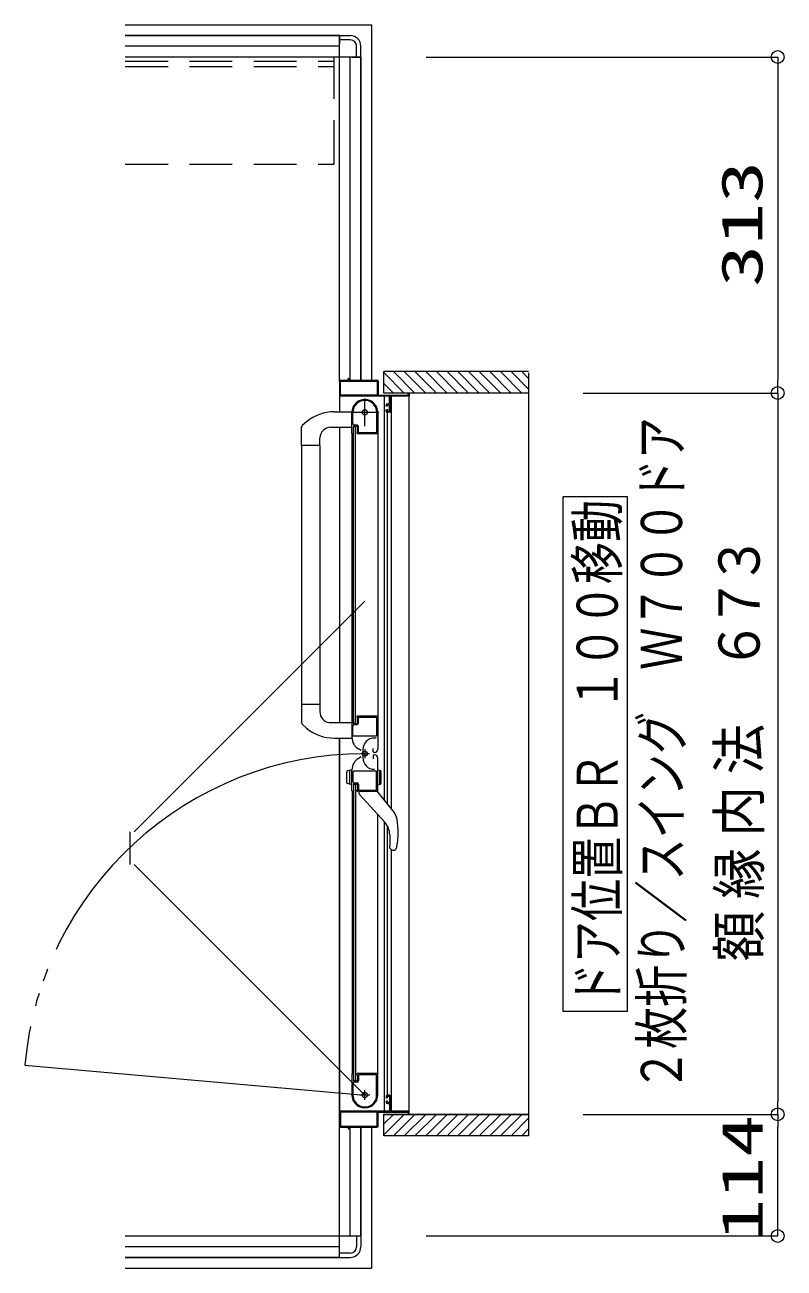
# Model space of a CAD drawing. Units: millimetres on the paper. Extents: x -305 to 305, y -152 to 152.
# Drawn here: x -138.1 to -102.7, y 26.1 to 84.1 of the extents above; entities that cross this region are included whole.
import ezdxf
from ezdxf.enums import TextEntityAlignment as Align

# ---------------------------------------------------------------- set-up
doc = ezdxf.new("R2010")
doc.units = ezdxf.units.MM
for name, pattern in [('DASHED2', [3, 2, -1]), ('LONG_CHAIN', [21, 18, -1, 1, -1]), ('LONG_DOUBLE_CHAIN', [21.8, 18, -1, 0.6, -0.6, 0.6, -1])]:
    doc.linetypes.add(name, pattern=pattern)
doc.layers.add('0-0_0', color=7, linetype='Continuous', lineweight=9)
doc.layers.add('0-1_VIEW0001', color=7, linetype='Continuous', lineweight=9)
doc.styles.add('ＭＳ ゴシック', font='')
doc.styles.get('ＭＳ ゴシック').set_extended_font_data('MS Gothic')

# ---------------------------------------------------------------- blocks, each defined once
blk = doc.blocks.new('_ORIGIN')
at = {"layer": '0-0_0'}
blk.add_line((0, 0), (-1, 0), dxfattribs=at)
blk.add_circle((0, 0), 0.5, dxfattribs=at)

msp = doc.modelspace()

# ---------------------------------------------------------------- linework, layer by layer
at = {"layer": '0-1_VIEW0001'}
for p, q in [((-133.434, 83.573), (-123.434, 83.573)), ((-123.434, 83.573), (-133.434, 83.573)), ((-123.434, 83.573), (-123.434, 83.173)), ((-123.434, 83.573), (-122.934, 83.573)), ((-123.434, 67.448), (-123.434, 83.573)), ((-123.434, 83.073), (-133.434, 83.073)), ((-122.934, 83.373), (-123.434, 83.373)), ((-122.634, 82.573), (-122.634, 83.073)), ((-122.434, 82.573), (-122.434, 83.073)), ((-122.434, 82.573), (-133.434, 82.573)), ((-122.934, 67.498), (-122.934, 82.573)), ((-122.834, 82.573), (-122.434, 82.573)), ((-122.434, 82.573), (-122.434, 67.498)), ((-122.434, 67.498), (-122.434, 82.573)), ((-119.394, 82.573), (-102.983, 82.573)), ((-102.983, 81.973), (-102.983, 67.498)), ((-114.609, 67.898), (-121.359, 67.898)), ((-121.359, 66.899), (-121.359, 67.898)), ((-119.91, 66.898), (-120.909, 67.898)), ((-119.41, 66.898), (-120.409, 67.898)), ((-118.91, 66.898), (-119.909, 67.898)), ((-118.409, 66.898), (-119.409, 67.898)), ((-117.909, 66.898), (-118.909, 67.898)), ((-117.409, 66.898), (-118.409, 67.898)), ((-116.909, 66.898), (-117.909, 67.898)), ((-116.409, 66.898), (-117.409, 67.898)), ((-115.909, 66.898), (-116.909, 67.898)), ((-115.414, 66.898), (-116.414, 67.898)), ((-114.919, 66.898), (-115.919, 67.898)), ((-114.609, 67.083), (-115.424, 67.898)), ((-114.609, 67.578), (-114.929, 67.898)), ((-123.434, 67.45), (-123.434, 66.024)), ((-123.389, 66.813), (-123.389, 67.438)), ((-123.384, 67.498), (-123.049, 67.498)), ((-123.374, 67.453), (-121.694, 67.453)), ((-123.034, 67.513), (-123.034, 67.563)), ((-123.024, 67.573), (-123.004, 67.573)), ((-122.994, 67.563), (-122.994, 67.513)), ((-122.979, 67.498), (-121.684, 67.498)), ((-121.679, 67.438), (-121.679, 66.813)), ((-121.634, 67.448), (-121.634, 66.813)), ((-120.41, 66.898), (-121.359, 67.848)), ((-120.91, 66.898), (-121.359, 67.348)), ((-114.609, 67.847), (-114.609, 32.248)), ((-121.114, 66.748), (-123.409, 66.748)), ((-121.694, 66.798), (-123.374, 66.798)), ((-121.619, 66.798), (-120.249, 66.798)), ((-114.609, 66.898), (-121.359, 66.898)), ((-121.328, 47.903), (-121.328, 66.748)), ((-121.099, 66.413), (-121.099, 66.733)), ((-121.049, 66.733), (-121.049, 66.048)), ((-120.199, 66.748), (-121.034, 66.748)), ((-121.011, 47.519), (-121.011, 66.748)), ((-120.234, 66.813), (-120.234, 66.883)), ((-120.184, 66.883), (-120.184, 66.763)), ((-120.184, 33.398), (-120.184, 66.748)), ((-112.069, 66.898), (-102.983, 66.898)), ((-121.249, 66.293), (-121.249, 66.348)), ((-121.214, 66.278), (-121.234, 66.278)), ((-121.234, 66.128), (-121.214, 66.128)), ((-121.199, 66.398), (-121.114, 66.398)), ((-121.199, 66.338), (-121.199, 66.293)), ((-121.114, 66.353), (-121.184, 66.353)), ((-121.099, 66.068), (-121.099, 66.338)), ((-102.983, 66.298), (-102.983, 33.848)), ((-124.973, 65.561), (-125.172, 65.377)), ((-123.677, 66.023), (-122.859, 66.026)), ((-122.849, 65.013), (-122.849, 65.998)), ((-122.804, 65.468), (-122.804, 65.998)), ((-121.699, 66.072), (-121.699, 65.058)), ((-121.649, 65.999), (-121.649, 51.823)), ((-121.249, 66.048), (-121.249, 66.113)), ((-121.199, 66.113), (-121.199, 66.068)), ((-121.099, 65.998), (-121.199, 65.998)), ((-121.188, 47.733), (-121.188, 65.998)), ((-121.184, 66.053), (-121.114, 66.053)), ((-125.199, 64.448), (-125.199, 65.308)), ((-123.844, 65.303), (-122.849, 65.303)), ((-123.434, 65.298), (-123.434, 51.524)), ((-122.834, 51.823), (-122.834, 64.998)), ((-122.808, 64.998), (-122.834, 64.998)), ((-122.786, 65.02), (-122.795, 65.005)), ((-122.684, 65.323), (-122.784, 65.323)), ((-122.784, 51.498), (-122.784, 65.323)), ((-122.634, 65.348), (-122.759, 65.348)), ((-122.614, 65.393), (-122.729, 65.393)), ((-122.684, 51.498), (-122.684, 65.323)), ((-122.624, 65.027), (-122.624, 65.033)), ((-122.614, 65.005), (-122.622, 65.02)), ((-121.659, 64.998), (-122.601, 64.998)), ((-122.584, 65.073), (-122.584, 65.298)), ((-122.539, 65.058), (-122.539, 65.318)), ((-121.709, 65.048), (-122.529, 65.048)), ((-125.199, 64.448), (-125.199, 51.512)), ((-124.344, 64.448), (-125.199, 64.448)), ((-124.349, 64.448), (-124.349, 52.374)), ((-124.344, 64.448), (-124.344, 64.803)), ((-109.987, 62.048), (-112.987, 62.048)), ((-112.987, 38.048), (-112.987, 62.048)), ((-109.987, 38.048), (-109.987, 62.048)), ((-124.344, 52.374), (-125.199, 52.374)), ((-124.344, 52.374), (-124.344, 52.019)), ((-122.849, 51.808), (-122.849, 50.822)), ((-122.834, 51.823), (-122.808, 51.823)), ((-122.795, 51.816), (-122.786, 51.802)), ((-122.624, 51.788), (-122.624, 51.794)), ((-122.622, 51.802), (-122.614, 51.816)), ((-121.649, 51.823), (-122.601, 51.823)), ((-122.584, 51.523), (-122.584, 51.748)), ((-122.539, 51.508), (-122.539, 51.758)), ((-122.524, 51.773), (-121.709, 51.773)), ((-121.699, 51.763), (-121.699, 50.903)), ((-121.649, 51.854), (-121.649, 50.284)), ((-124.974, 51.261), (-125.172, 51.444)), ((-123.914, 51.524), (-122.859, 51.524)), ((-122.804, 50.908), (-122.804, 51.358)), ((-122.784, 51.498), (-122.684, 51.498)), ((-122.759, 51.473), (-122.634, 51.473)), ((-122.729, 51.433), (-122.614, 51.433)), ((-123.677, 50.798), (-122.859, 50.796)), ((-123.434, 50.798), (-123.434, 32.698)), ((-123.434, 26.573), (-123.434, 50.798)), ((-121.709, 50.893), (-122.789, 50.893)), ((-121.723, 50.803), (-121.803, 50.803)), ((-122.419, 50.227), (-122.549, 50.302)), ((-122.419, 49.919), (-122.549, 49.844)), ((-122.343, 50.263), (-122.343, 49.883)), ((-121.854, 50.158), (-121.854, 50.308)), ((-121.854, 49.988), (-121.854, 49.838)), ((-121.799, 50.133), (-121.829, 50.133)), ((-121.799, 50.013), (-121.829, 50.013)), ((-122.849, 49.323), (-123.044, 49.27)), ((-122.849, 48.338), (-122.849, 49.324)), ((-121.649, 48.293), (-121.649, 49.863)), ((-123.099, 49.198), (-123.099, 48.747)), ((-122.949, 48.649), (-122.949, 49.296)), ((-122.804, 49.238), (-122.804, 48.788)), ((-121.709, 49.253), (-122.789, 49.253)), ((-121.699, 48.383), (-121.699, 49.243)), ((-121.549, 48.649), (-121.549, 49.296)), ((-121.499, 49.256), (-121.499, 48.69)), ((-122.849, 48.623), (-123.044, 48.675)), ((-122.834, 48.323), (-122.834, 35.148)), ((-122.834, 48.323), (-122.808, 48.323)), ((-122.795, 48.33), (-122.786, 48.345)), ((-122.784, 48.648), (-122.784, 34.823)), ((-122.784, 48.648), (-122.684, 48.648)), ((-122.759, 48.673), (-122.634, 48.673)), ((-122.729, 48.713), (-122.614, 48.713)), ((-122.684, 48.648), (-122.684, 34.823)), ((-122.624, 48.358), (-122.624, 48.352)), ((-122.622, 48.345), (-122.614, 48.33)), ((-122.601, 48.323), (-121.659, 48.323)), ((-122.584, 48.623), (-122.584, 48.398)), ((-122.539, 48.638), (-122.539, 48.388)), ((-122.524, 48.373), (-121.709, 48.373)), ((-122.524, 48.323), (-122.524, 48.232)), ((-122.495, 48.161), (-121.317, 46.873)), ((-120.936, 47.428), (-121.674, 48.323)), ((-121.649, 48.623), (-121.525, 48.656)), ((-121.649, 34.148), (-121.649, 47.236)), ((-121.328, 33.398), (-121.328, 46.885)), ((-121.188, 34.148), (-121.188, 46.688)), ((-121.09, 46.289), (-121.09, 45.77)), ((-121.029, 45.609), (-121.027, 45.606)), ((-121.011, 33.398), (-121.011, 45.573)), ((-120.952, 45.573), (-120.87, 45.573)), ((-120.828, 45.587), (-120.8, 45.621)), ((-120.828, 45.587), (-120.828, 45.586)), ((-120.756, 45.736), (-120.8, 45.621)), ((-109.987, 38.048), (-112.987, 38.048)), ((-122.849, 35.133), (-122.849, 34.148)), ((-122.808, 35.148), (-122.834, 35.148)), ((-122.786, 35.127), (-122.795, 35.141)), ((-122.684, 34.823), (-122.784, 34.823)), ((-122.624, 35.119), (-122.624, 35.113)), ((-122.614, 35.141), (-122.622, 35.127)), ((-121.659, 35.148), (-122.601, 35.148)), ((-122.584, 35.073), (-122.584, 34.848)), ((-122.539, 35.088), (-122.539, 34.828)), ((-121.709, 35.098), (-122.529, 35.098)), ((-121.699, 34.074), (-121.699, 35.088)), ((-122.804, 34.678), (-122.804, 34.148)), ((-122.634, 34.798), (-122.759, 34.798)), ((-122.614, 34.753), (-122.729, 34.753)), ((-121.249, 34.098), (-121.249, 34.033)), ((-121.249, 33.853), (-121.249, 33.798)), ((-121.234, 34.018), (-121.214, 34.018)), ((-121.214, 33.868), (-121.234, 33.868)), ((-121.099, 34.148), (-121.199, 34.148)), ((-121.199, 34.033), (-121.199, 34.078)), ((-121.199, 33.808), (-121.199, 33.853)), ((-121.199, 33.748), (-121.114, 33.748)), ((-121.184, 34.093), (-121.114, 34.093)), ((-121.114, 33.793), (-121.184, 33.793)), ((-121.099, 34.078), (-121.099, 33.808)), ((-121.099, 33.733), (-121.099, 33.413)), ((-121.049, 33.413), (-121.049, 34.098)), ((-121.114, 33.398), (-123.409, 33.398)), ((-123.389, 33.333), (-123.389, 32.708)), ((-121.694, 33.348), (-123.374, 33.348)), ((-121.679, 32.708), (-121.679, 33.333)), ((-121.634, 32.698), (-121.634, 33.333)), ((-121.619, 33.348), (-120.249, 33.348)), ((-114.609, 33.248), (-121.359, 33.248)), ((-120.41, 33.248), (-121.359, 32.298)), ((-120.91, 33.248), (-121.359, 32.798)), ((-120.199, 33.398), (-121.034, 33.398)), ((-119.91, 33.248), (-120.909, 32.248)), ((-119.41, 33.248), (-120.409, 32.248)), ((-120.234, 33.333), (-120.234, 33.263)), ((-120.184, 33.263), (-120.184, 33.383)), ((-118.91, 33.248), (-119.909, 32.248)), ((-118.409, 33.248), (-119.409, 32.248)), ((-117.91, 33.248), (-118.909, 32.248)), ((-117.409, 33.248), (-118.409, 32.248)), ((-116.909, 33.248), (-117.909, 32.248)), ((-116.409, 33.248), (-117.409, 32.248)), ((-115.909, 33.248), (-116.909, 32.248)), ((-115.414, 33.248), (-116.414, 32.248)), ((-114.92, 33.248), (-115.919, 32.248)), ((-114.609, 33.063), (-115.425, 32.248)), ((-112.069, 33.248), (-102.984, 33.248)), ((-112.069, 33.248), (-102.983, 33.248)), ((-123.384, 32.648), (-123.049, 32.648)), ((-123.374, 32.693), (-121.694, 32.693)), ((-123.034, 32.633), (-123.034, 32.583)), ((-123.024, 32.573), (-123.004, 32.573)), ((-122.994, 32.583), (-122.994, 32.633)), ((-122.979, 32.648), (-121.684, 32.648)), ((-122.934, 27.573), (-122.934, 32.648)), ((-122.434, 32.648), (-122.434, 27.573)), ((-122.434, 27.573), (-122.434, 32.648)), ((-114.609, 32.568), (-114.93, 32.248)), ((-102.984, 28.173), (-102.984, 32.648)), ((-133.434, 27.573), (-122.434, 27.573)), ((-122.834, 27.573), (-122.434, 27.573)), ((-122.634, 27.573), (-122.634, 27.073)), ((-122.434, 27.573), (-122.434, 27.073)), ((-119.394, 27.573), (-102.984, 27.573)), ((-123.434, 27.073), (-133.434, 27.073)), ((-123.434, 26.573), (-123.434, 26.973)), ((-122.934, 26.773), (-123.434, 26.773)), ((-133.434, 26.573), (-123.434, 26.573)), ((-123.434, 26.573), (-133.434, 26.573)), ((-123.434, 26.573), (-122.934, 26.573))]:
    msp.add_line(p, q, dxfattribs=at)
at = {"layer": '0-1_VIEW0001', "color": 6, "linetype": 'DASHED2'}
for p, q in [((-133.434, 82.373), (-123.684, 82.373)), ((-123.684, 77.623), (-123.684, 82.573)), ((-133.434, 82.123), (-123.684, 82.123)), ((-133.434, 77.573), (-123.684, 77.573))]:
    msp.add_line(p, q, dxfattribs=at)
at = {"layer": '0-1_VIEW0001', "linetype": 'LONG_CHAIN'}
for p, q in [((-122.249, 65.348), (-122.249, 66.648)), ((-122.899, 65.998), (-121.599, 65.998)), ((-122.037, 50.073), (-122.428, 50.073)), ((-122.249, 50.286), (-122.249, 49.861)), ((-122.249, 33.918), (-122.249, 34.378)), ((-122.019, 34.148), (-122.479, 34.148))]:
    msp.add_line(p, q, dxfattribs=at)
at = {"layer": '0-1_VIEW0001', "linetype": 'LONG_DOUBLE_CHAIN'}
for p, q in [((-122.249, 57.195), (-133.01, 46.434)), ((-133.21, 46.434), (-133.21, 44.908)), ((-122.249, 34.148), (-133.01, 44.908)), ((-138.114, 35.536), (-122.249, 34.148)), ((-121.934, 32.648), (-121.934, 26.073)), ((-133.434, 26.073), (-121.934, 26.073))]:
    msp.add_line(p, q, dxfattribs=at)
at = {"layer": '0-1_VIEW0001', "color": 5}
msp.add_line((-121.359, 33.248), (-114.609, 33.248), dxfattribs=at)
at = {"layer": '0-1_VIEW0001', "linetype": 'LONG_DOUBLE_CHAIN'}
msp.add_lwpolyline([(-133.434, 84.073), (-121.934, 84.073), (-121.934, 67.498)], dxfattribs=at)
at = {"layer": '0-1_VIEW0001'}
for points in [[(-121.649, 48.623), (-121.649, 49.323), (-121.525, 49.289)], [(-121.082, 45.709), (-121.083, 45.713), (-121.084, 45.717), (-121.085, 45.721), (-121.086, 45.726), (-121.087, 45.73), (-121.087, 45.734), (-121.088, 45.738), (-121.089, 45.743), (-121.089, 45.747), (-121.09, 45.752), (-121.09, 45.754), (-121.09, 45.756), (-121.09, 45.758), (-121.09, 45.76), (-121.09, 45.762), (-121.09, 45.764), (-121.09, 45.767), (-121.09, 45.769), (-121.09, 45.771), (-121.09, 45.773)], [(-121.029, 45.609), (-121.03, 45.61), (-121.031, 45.611), (-121.032, 45.612), (-121.033, 45.613), (-121.034, 45.614), (-121.035, 45.616), (-121.036, 45.617), (-121.037, 45.618), (-121.038, 45.62), (-121.039, 45.621), (-121.04, 45.622), (-121.041, 45.624), (-121.042, 45.625), (-121.043, 45.627), (-121.044, 45.628), (-121.045, 45.63), (-121.046, 45.631), (-121.047, 45.633), (-121.049, 45.635), (-121.051, 45.638), (-121.053, 45.641), (-121.054, 45.644), (-121.056, 45.647), (-121.058, 45.651), (-121.06, 45.654), (-121.062, 45.658), (-121.064, 45.661), (-121.066, 45.665), (-121.068, 45.669), (-121.069, 45.673), (-121.071, 45.677), (-121.073, 45.68), (-121.074, 45.684), (-121.076, 45.688), (-121.077, 45.692), (-121.078, 45.696), (-121.08, 45.7), (-121.081, 45.705), (-121.082, 45.709)], [(-120.87, 45.573), (-120.868, 45.573), (-120.866, 45.574), (-120.864, 45.574), (-120.861, 45.574), (-120.859, 45.574), (-120.857, 45.575), (-120.855, 45.575), (-120.853, 45.576), (-120.85, 45.576), (-120.848, 45.576), (-120.846, 45.577), (-120.844, 45.578), (-120.842, 45.578), (-120.839, 45.579), (-120.837, 45.58), (-120.835, 45.581), (-120.833, 45.582), (-120.831, 45.584), (-120.83, 45.585), (-120.828, 45.586)], [(-114.609, 32.248), (-121.359, 32.248), (-121.359, 33.249)]]:
    msp.add_lwpolyline(points, dxfattribs=at)
for centre, radius in [((-122.249, 65.998), 0.125), ((-122.249, 50.073), 0.113), ((-122.249, 34.148), 0.125)]:
    msp.add_circle(centre, radius, dxfattribs=at)
for centre, radius, start, end in [((-122.934, 83.073), 0.5, 0, 90), ((-122.934, 83.073), 0.3, 0, 90), ((-123.384, 67.448), 0.05, 90, 180), ((-123.374, 67.438), 0.015, 90, 180), ((-123.049, 67.513), 0.015, 270, 0), ((-123.024, 67.563), 0.01, 90, 180), ((-123.004, 67.563), 0.01, 0, 90), ((-122.979, 67.513), 0.015, 180, 270), ((-121.694, 67.438), 0.015, 0, 90), ((-121.684, 67.448), 0.05, 0, 90), ((-123.409, 66.773), 0.025, 180, 270), ((-123.374, 66.813), 0.015, 180, 270), ((-121.694, 66.813), 0.015, 270, 0), ((-121.619, 66.813), 0.015, 180, 270), ((-121.114, 66.733), 0.015, 0, 90), ((-121.034, 66.733), 0.015, 90, 180), ((-120.249, 66.813), 0.015, 270, 0), ((-120.219, 66.883), 0.015, 90, 180), ((-120.199, 66.883), 0.015, 0, 90), ((-120.199, 66.763), 0.015, 270, 0), ((-122.249, 65.998), 0.6, 0, 180), ((-122.249, 65.998), 0.555, 7.76707, 180), ((-121.199, 66.348), 0.05, 90, 180), ((-121.234, 66.293), 0.015, 180, 270), ((-121.234, 66.113), 0.015, 90, 180), ((-121.214, 66.293), 0.015, 270, 0), ((-121.214, 66.113), 0.015, 0, 90), ((-121.184, 66.338), 0.015, 90, 180), ((-121.114, 66.413), 0.015, 270, 0), ((-121.114, 66.338), 0.015, 0, 90), ((-123.67, 63.953), 2.07, 90.2, 129.02418), ((-121.709, 66.072), 0.01, 0, 7.76707), ((-121.199, 66.048), 0.05, 180, 270), ((-121.184, 66.068), 0.015, 180, 270), ((-121.114, 66.068), 0.015, 270, 0), ((-121.099, 66.048), 0.05, 270, 0), ((-125.099, 65.308), 0.1, 136.52757, 180), ((-123.844, 64.803), 0.5, 90, 180), ((-122.834, 65.013), 0.015, 180, 270), ((-122.808, 65.013), 0.015, 270, 329.03624), ((-122.729, 65.468), 0.075, 180, 270), ((-122.799, 65.027), 0.015, 329.03624, 0), ((-122.759, 65.323), 0.025, 90, 180), ((-122.634, 65.298), 0.05, 0, 90), ((-122.609, 65.033), 0.015, 90, 180), ((-122.609, 65.027), 0.015, 180, 210.96376), ((-122.614, 65.318), 0.075, 0, 90), ((-122.601, 65.013), 0.015, 210.96376, 270), ((-122.609, 65.073), 0.025, 270, 0), ((-122.529, 65.058), 0.01, 180, 270), ((-121.709, 65.058), 0.01, 270, 0), ((-121.659, 65.008), 0.01, 270, 0), ((-123.844, 52.019), 0.5, 180, 262.04438), ((-122.834, 51.808), 0.015, 90, 180), ((-122.808, 51.808), 0.015, 30.96376, 90), ((-122.799, 51.794), 0.015, 0, 30.96376), ((-122.609, 51.794), 0.015, 149.03624, 180), ((-122.609, 51.788), 0.015, 180, 270), ((-122.601, 51.808), 0.015, 90, 149.03624), ((-122.609, 51.748), 0.025, 0, 90), ((-122.524, 51.758), 0.015, 90, 180), ((-121.709, 51.763), 0.01, 0, 90), ((-121.659, 51.813), 0.01, 0, 90), ((-125.099, 51.513), 0.1, 180, 223.47243), ((-123.67, 52.868), 2.07, 230.94186, 269.8), ((-122.729, 51.358), 0.075, 90, 180), ((-122.759, 51.498), 0.025, 180, 270), ((-122.634, 51.523), 0.05, 270, 0), ((-122.614, 51.508), 0.075, 270, 0), ((-122.249, 50.822), 0.6, 180, 240), ((-122.789, 50.908), 0.015, 180, 270), ((-121.803, 50.263), 0.54, 90, 180), ((-121.709, 50.903), 0.01, 270, 0), ((-121.803, 49.883), 0.54, 180, 270), ((-121.829, 50.158), 0.025, 180, 270), ((-121.829, 49.988), 0.025, 90, 180), ((-121.799, 50.283), 0.15, 270, 0), ((-121.799, 49.863), 0.15, 0, 90), ((-122.249, 49.324), 0.6, 120, 180), ((-123.024, 49.198), 0.075, 105, 180), ((-123.024, 48.747), 0.075, 180, 255), ((-122.789, 49.238), 0.015, 90, 180), ((-122.729, 48.788), 0.075, 180, 270), ((-121.709, 49.243), 0.01, 0, 90), ((-121.534, 49.256), 0.035, 0, 75), ((-122.834, 48.338), 0.015, 180, 270), ((-122.808, 48.338), 0.015, 270, 329.03624), ((-122.799, 48.352), 0.015, 329.03624, 0), ((-122.759, 48.648), 0.025, 90, 180), ((-122.634, 48.623), 0.05, 0, 90), ((-122.609, 48.358), 0.015, 90, 180), ((-122.609, 48.352), 0.015, 180, 210.96376), ((-122.614, 48.638), 0.075, 0, 90), ((-122.601, 48.338), 0.015, 210.96376, 270), ((-122.609, 48.398), 0.025, 270, 0), ((-122.524, 48.388), 0.015, 180, 270), ((-122.424, 48.232), 0.1, 180, 222.43623), ((-121.709, 48.383), 0.01, 270, 0), ((-121.659, 48.333), 0.01, 270, 0), ((-121.534, 48.69), 0.035, 285, 0), ((-121.631, 46.855), 0.9, 9.28844, 39.5), ((-124.364, 46.408), 3.67, 349.4547, 9.28844), ((-121.955, 46.289), 0.865, 0, 42.43623), ((-120.952, 45.673), 0.1, 221.81032, 270), ((-122.834, 35.133), 0.015, 90, 180), ((-122.808, 35.133), 0.015, 30.96376, 90), ((-122.799, 35.119), 0.015, 0, 30.96376), ((-122.759, 34.823), 0.025, 180, 270), ((-122.634, 34.848), 0.05, 270, 0), ((-122.609, 35.119), 0.015, 149.03624, 180), ((-122.609, 35.113), 0.015, 180, 270), ((-122.601, 35.133), 0.015, 90, 149.03624), ((-122.614, 34.828), 0.075, 270, 0), ((-122.609, 35.073), 0.025, 0, 90), ((-122.529, 35.088), 0.01, 90, 180), ((-121.709, 35.088), 0.01, 0, 90), ((-121.659, 35.138), 0.01, 0, 90), ((-122.729, 34.678), 0.075, 90, 180), ((-121.664, 34.248), 0.015, 0, 2.69354), ((-122.249, 34.148), 0.6, 180, 0), ((-122.249, 34.148), 0.555, 180, 352.23293), ((-121.709, 34.074), 0.01, 352.23293, 0), ((-121.199, 34.098), 0.05, 90, 180), ((-121.234, 34.033), 0.015, 180, 270), ((-121.234, 33.853), 0.015, 90, 180), ((-121.199, 33.798), 0.05, 180, 270), ((-121.214, 34.033), 0.015, 270, 0), ((-121.214, 33.853), 0.015, 0, 90), ((-121.184, 34.078), 0.015, 90, 180), ((-121.184, 33.808), 0.015, 180, 270), ((-121.114, 34.078), 0.015, 0, 90), ((-121.114, 33.808), 0.015, 270, 0), ((-121.114, 33.733), 0.015, 0, 90), ((-121.099, 34.098), 0.05, 0, 90), ((-123.409, 33.373), 0.025, 90, 180), ((-123.374, 33.333), 0.015, 90, 180), ((-121.694, 33.333), 0.015, 0, 90), ((-121.619, 33.333), 0.015, 90, 180), ((-121.114, 33.413), 0.015, 270, 0), ((-121.034, 33.413), 0.015, 180, 270), ((-120.249, 33.333), 0.015, 0, 90), ((-120.219, 33.263), 0.015, 180, 270), ((-120.199, 33.383), 0.015, 0, 90), ((-120.199, 33.263), 0.015, 270, 0), ((-123.384, 32.698), 0.05, 180, 270), ((-123.374, 32.708), 0.015, 180, 270), ((-123.049, 32.633), 0.015, 0, 90), ((-123.024, 32.583), 0.01, 180, 270), ((-123.004, 32.583), 0.01, 270, 0), ((-122.979, 32.633), 0.015, 90, 180), ((-121.694, 32.708), 0.015, 270, 0), ((-121.684, 32.698), 0.05, 270, 0), ((-122.934, 27.073), 0.5, 270, 0), ((-122.934, 27.073), 0.3, 270, 0)]:
    msp.add_arc(centre, radius, start, end, dxfattribs=at)
at = {"layer": '0-1_VIEW0001', "color": 6, "linetype": 'DASHED2'}
msp.add_arc((-123.734, 77.623), 0.05, 270, 0, dxfattribs=at)
at = {"layer": '0-1_VIEW0001', "linetype": 'LONG_DOUBLE_CHAIN'}
msp.add_arc((-122.249, 34.148), 15.925, 90, 175, dxfattribs=at)

# ---------------------------------------------------------------- block references
at = {"layer": '0-1_VIEW0001', "xscale": 0.6, "yscale": 0.6}
for p, rotation in [((-102.983, 82.573), 90), ((-102.983, 66.898), 270), ((-102.983, 66.898), 90), ((-102.983, 33.248), 270), ((-102.984, 33.248), 90), ((-102.984, 27.573), 270)]:
    msp.add_blockref('_ORIGIN', p, dxfattribs=dict(at, rotation=rotation))

# ---------------------------------------------------------------- texts
at = {"layer": '0-1_VIEW0001', "style": 'ＭＳ ゴシック'}
for s, width, p in [('313', 1.5, (-103.122, 71.846)), ('２枚折り／スイング\u3000Ｗ７００ドア', 0.75, (-106.87, 34.333)), ('ドア位置ＢＲ\u3000１００移動', 0.75, (-109.868, 38.333)), ('３', 0.9, (-103.249, 57.924)), ('７', 0.9, (-103.249, 55.936)), ('６', 0.9, (-103.249, 53.948)), ('法', 0.9, (-103.249, 49.108)), ('内', 0.9, (-103.249, 46.2)), ('縁', 0.9, (-103.249, 43.292)), ('額', 0.9, (-103.249, 40.384)), ('114', 1.5, (-103.114, 27.34))]:
    msp.add_text(s, height=1.921, rotation=90, dxfattribs=dict(at, width=width)).set_placement(p, align=Align.BOTTOM_LEFT)

doc.saveas('drawing.dxf')
